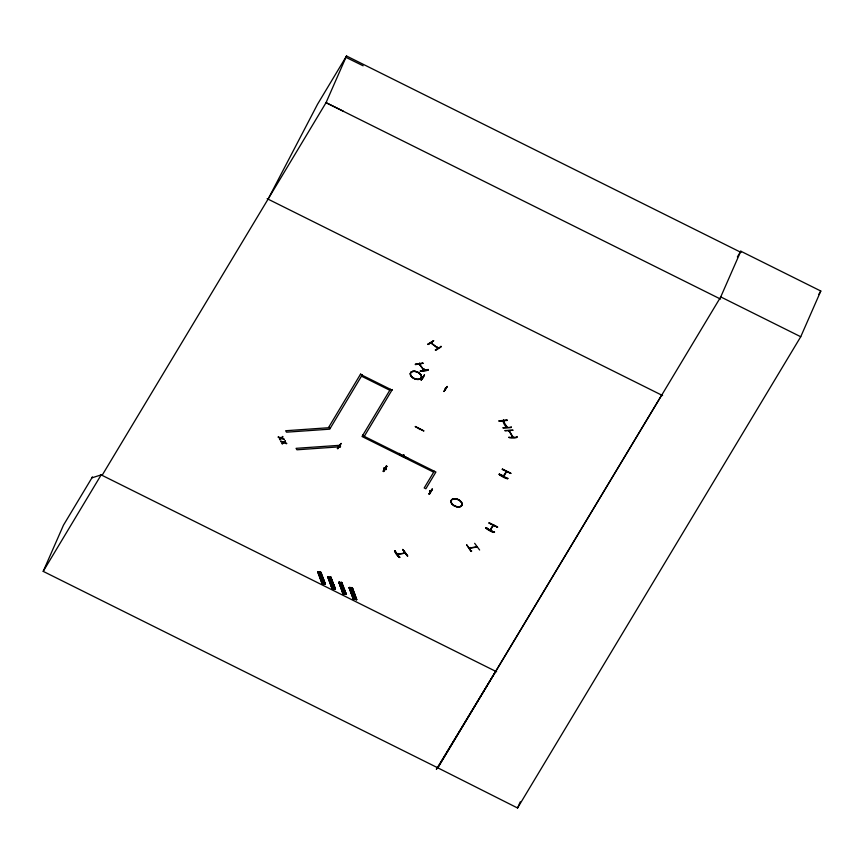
<?xml version="1.0" encoding="UTF-8"?>
<svg xmlns="http://www.w3.org/2000/svg" width="864" height="864" viewBox="0 0 864 864"><rect width="100%" height="100%" fill="white"/><g stroke="black" fill="none" stroke-linecap="round" stroke-linejoin="round"><path stroke-width="1.3" d="M440.953 346.226L441.148 346.874L435.704 350.384L435.478 349.693M440.867 346.594L435.316 350.071M503.885 421.092L503.302 420.854M509.144 431.244L509.792 430.888M513 437.076L509.328 430.758M428.134 370.019C427.075 371.293 419.029 370.429 420.509 371.412L428.123 370.073L428.047 369.382M445.565 388.93L445.468 389.102M502.978 427.712L511.25 427.464L511.218 426.762M503.129 427.982L511.261 427.421M506.347 471.42L503.291 476.41L503.95 476.118M506.455 472.068L506.315 471.474M403.672 454.756L403.358 455.317M419.386 429.538L419.612 429.084M397.894 553.986L397.267 554.072L404.946 553.176M469.184 548.057L476.766 546.793M476.842 547.052L469.454 548.305M490.514 529.006L490.039 530.172L493.247 524.567M490.223 529.675L490.936 529.146M493.171 525.798L493.69 524.653M490.007 530.021L490.633 529.006M415.249 426.74L423.716 430.996M489.078 523.022L497.545 527.256L489.197 522.742M502.308 469.282L510.797 473.472M661.673 395.107L437.735 767.794L43.2 571.363L63.472 525.172L92.459 476.939L92.081 477.792L101.174 474.887L102.103 475.351L326.041 102.665L346.529 55.998L741.064 252.428M280.897 437.972L278.51 437.627L278.37 436.72M281.48 438.199L279.806 439.83L279.688 438.944M278.208 437.108L281.189 437.659M284.256 439.117L281.772 437.886M281.016 438.037L282.668 436.428M283.403 442.217L281.016 441.871L280.876 440.964M281.599 438.264L282.96 436.925M283.986 442.444L282.312 444.064L282.193 443.189M280.714 441.342L283.694 441.893M286.762 443.351L284.278 442.12M283.522 442.282L285.174 440.672M284.105 442.508L285.466 441.169M329.011 427.712L285.649 430.736L286.502 432.184L329.864 429.16L329.303 427.043M362.383 374.641L330.35 428.112L328.698 427.291L360.742 373.82M337.867 448.751L340.913 443.632L337.392 448.513L338.029 448.362M339.412 445.327L296.05 448.34L296.914 449.798L340.276 446.774L339.703 444.658M341.107 443.372L337.424 448.481M340.6 446.159L340.243 446.828L339.455 446.159M362.869 434.959L362.61 435.532L435.91 472.025L425.855 488.765L424.202 487.944L434.268 471.204M364.511 435.78L364.262 436.352L392.299 389.534M415.444 364.63L423.058 363.29L415.606 364.252M419.861 364.219L419.137 364.133L419.407 363.323M419.677 363.269L419.429 364.003L424.213 370.332L423.652 369.652M433.685 340.632L427.745 344.228L428.306 344.153M420.12 364.176L419.515 364.576M431.957 342.511L431.363 343.375M431.957 342.857L430.769 342.9L437.864 348.322L437.346 347.285M423.446 369.835L423.598 369.22M423.727 369.09L423.425 369.781M423.382 369.695L423.997 369.047M423.738 369.727L424.127 369.101M421.459 379.836L424.505 374.825M423.263 377.795L423.544 377.384M383.8 468.472L384.653 468.893L384.016 467.996M384.124 467.824L384.847 468.763M437.216 347.857L437.54 347.166M383.432 470.966L386.5 465.977M383.724 471.118L386.791 466.117M385.074 469.152L385.938 469.573L386.294 468.914M407.668 457.607C407.495 459.324 397.991 454.453 399.211 453.352M415.368 426.46L423.824 430.823M403.445 455.89L403.963 454.907M444.992 388.865L445.306 388.206M444.161 391.133L447.271 386.564M395.118 550.649C393.53 551.156 399.071 558.695 399.848 557.086M398.002 554.008L398.293 553.522M403.034 549.644L407.765 556.114L402.775 549.374M429.527 491.281C431.611 492.08 428.706 491.508 429.818 490.568M429.17 493.787L432.475 489.272L429.43 494.338L429.127 493.722M404.244 552.528L404.406 553.262M428.954 494.1L432.194 488.722M507.341 420.185L499.208 420.746M502.999 420.995L503.302 420.26C501.898 421.524 507.46 430.067 506.606 426.19M507.114 427.378L503.291 420.908L503.539 420.174M503.701 420.304L503.334 420.919M503.604 421.103L502.956 420.995M505.116 430.542L513.097 430.218L504.965 430.79M508.982 437.076C508.129 438.134 518.022 438.89 517.115 436.514M512.341 436.601L512.514 435.985M466.733 544.936L471.128 551.47L471.722 551.016M502.578 475.61C492.372 470.664 507.503 480.74 507.881 478.246M502.254 469.379L510.894 473.332L502.427 469.001M470.124 548.186L470.167 547.452M503.356 476.388L503.852 475.297M503.723 476.507L506.606 471.625M479.617 550.012L474.649 543.305M475.913 546.934L476.118 546.458M488.236 528.8C480.859 525.355 494.078 534.449 494.575 531.997M492.761 525.733L493.366 524.567M497.653 526.997L489.024 523.12M437.465 766.876L436.385 769.327L495.709 671.317M737.37 256.921L740.804 251.208L820.8 291.028L800.734 336.744L517.558 808.002L437.735 767.794M437.562 768.172L720.738 296.914L740.804 251.208M517.558 808.002L520.279 801.824M507.708 478.613L499.252 474.347L507.697 478.645M399.038 453.719L407.495 457.985M486.108 527.753L488.203 528.865M268.067 199.141L317.542 104.231L346.529 55.998M423.403 369.846L423.868 370.343L419.116 363.982M419.882 364.565L419.796 363.323M499.392 474.034L502.546 475.675M43.2 571.363L101.207 474.822L102.136 475.286M390.398 389.286L362.027 436.504L433.674 472.176M818.716 294.494L820.8 291.028M421.254 380.138L424.354 375.095L421.081 380.063M386.219 466.236L383.087 471.258L383.735 471.593L386.78 466.528L386.165 466.247L386.813 466.549M383.368 471.334L386.435 466.333M385.981 469.562L385.139 469.163M490.698 529.913L490.331 530.323L493.398 525.323M506.423 426.762L507.082 427.28M508.842 430.693L512.687 437.173M394.524 551.092L399.254 557.528M399.632 557.42L394.934 550.951L399.676 557.464M466.776 544.914L471.182 551.416M507.168 420.444L499.057 420.984M279.515 439.333L280.735 438.35M282.02 443.567L283.241 442.595M428.101 344.423L433.577 340.891L428.144 344.531M318.287 572.011L317.65 571.957L322.045 583.772L325.328 583.988L320.987 572.195L317.963 571.795L322.574 583.816M325.177 583.794L324.302 583.924L320.296 571.957L324.94 583.978L320.393 572.162M320.544 572.152L325.307 583.999M327.812 577.022L332.132 588.827L327.78 577.001L331.085 577.238M328.342 577.033L333.126 588.87L328.05 576.914L328.644 576.958M335.448 589.032L334.433 588.967L330.415 576.99L335.437 589.043L330.674 577.195M342.943 594.205L338.926 582.228L341.971 582.617L346.291 594.421L341.356 582.595M343.343 594.238L338.926 582.228L339.638 582.455L343.958 594.259M345.708 594.4L341.258 582.39L346.291 594.421L342.932 594.194M341.183 582.476L341.809 582.52M332.1 588.805L335.372 589.043M332.402 588.73L333.104 588.881L328.655 576.871M349.132 587.628L354.046 599.465L353.419 599.411L349.099 587.606L353.452 599.443M352.393 587.855L356.746 599.659L355.752 599.584L351.734 587.606L356.378 599.638L351.734 587.606M343.235 594.119L343.904 594.281L339.487 582.26M404.168 552.938L404.676 552.82M404.914 553.144L397.602 554.407M385.15 468.914L386.003 469.346M318.524 571.828L322.974 583.837L318.654 572.033M322.272 583.686L317.963 571.784M324.713 583.967L320.296 571.957M338.85 582.314L343.57 594.248L339.077 582.422M339.023 582.433L339.617 582.466M340.978 582.574L345.33 594.378M345.503 594.281L341.582 582.606M353.689 599.324L356.616 599.443M354.218 599.378L349.963 587.477L349.369 587.52L352.296 587.65L356.746 599.659M420.25 371.056L427.928 369.662L420.336 371.099M506.995 420.185L499.046 421.124M318.406 572.994L321.3 573.188M328.525 578.038L331.42 578.232M320.274 578.135L323.168 578.329M320.717 579.334L323.611 579.528M321.106 580.403L324 580.586M321.548 581.591L324.443 581.785M321.84 582.401L324.734 582.584M339.368 583.438L342.263 583.621M330.404 583.178L333.299 583.373M330.847 584.377L333.742 584.572M331.236 585.436L334.13 585.63M331.679 586.634L334.573 586.829M331.97 587.434L334.865 587.628M349.844 588.654L352.739 588.848M341.237 588.568L344.131 588.762M341.68 589.766L344.574 589.961M342.068 590.836L344.963 591.03M342.511 592.034L345.406 592.229M342.803 592.834L345.697 593.028M351.724 593.795L354.618 593.978M352.156 594.994L355.05 595.177M352.555 596.052L355.45 596.246M352.987 597.251L355.882 597.445M353.29 598.05L356.184 598.244M431.028 342.77L438.005 348.127M402.7 549.677L407.43 556.114M281.308 438.577L284.083 439.495M283.813 442.822L286.589 443.74M335.027 589.032L330.415 576.99M353.797 599.454L349.402 587.444M345.935 57.326L363.139 65.804M343.235 111.132L326.041 102.665L720.576 299.095M720.738 296.914L800.734 336.744M267.138 198.677L662.602 395.572M360.493 374.393L392.051 390.107M361.552 376.186L389.815 390.258M101.174 474.887L496.627 671.782M429.689 491.087L430.542 491.476M340.2 446.764L339.347 446.332M423.004 363.15L415.217 364.262M332.402 588.632L328.082 576.828M517.158 437.184L508.885 437.508M341.258 582.39L345.654 594.4M330.912 577.12L335.232 588.924M328.417 577.044L332.737 588.859M444.064 391.435L447.109 386.424L443.988 391.511M485.968 528.055L494.413 532.375L485.968 528.055M411.599 376.866A5.929 3.64 23.7 0 0 421.178 378.108A5.929 3.64 23.7 0 0 414.86 371.434A5.929 3.64 23.7 0 0 411.599 376.866M411.674 376.693A5.929 3.64 23.7 0 0 421.254 377.935A5.929 3.64 23.7 0 0 414.936 371.261A5.929 3.64 23.7 0 0 411.674 376.693A5.929 3.64 23.7 0 0 421.254 377.935A5.929 3.64 23.7 0 0 414.936 371.261A5.929 3.64 23.7 0 0 411.674 376.704M452.25 504.284A5.908 3.629 23.7 0 0 461.797 505.526A5.908 3.629 23.7 0 0 455.512 498.874A5.908 3.629 23.7 0 0 452.25 504.284M452.315 504.122A5.929 3.64 23.7 0 0 461.894 505.364A5.929 3.64 23.7 0 0 455.576 498.69A5.929 3.64 23.7 0 0 452.315 504.122M452.25 504.306A5.908 3.629 23.7 0 0 461.786 505.537A5.908 3.629 23.7 0 0 455.501 498.895A5.908 3.629 23.7 0 0 452.25 504.306"/></g></svg>
